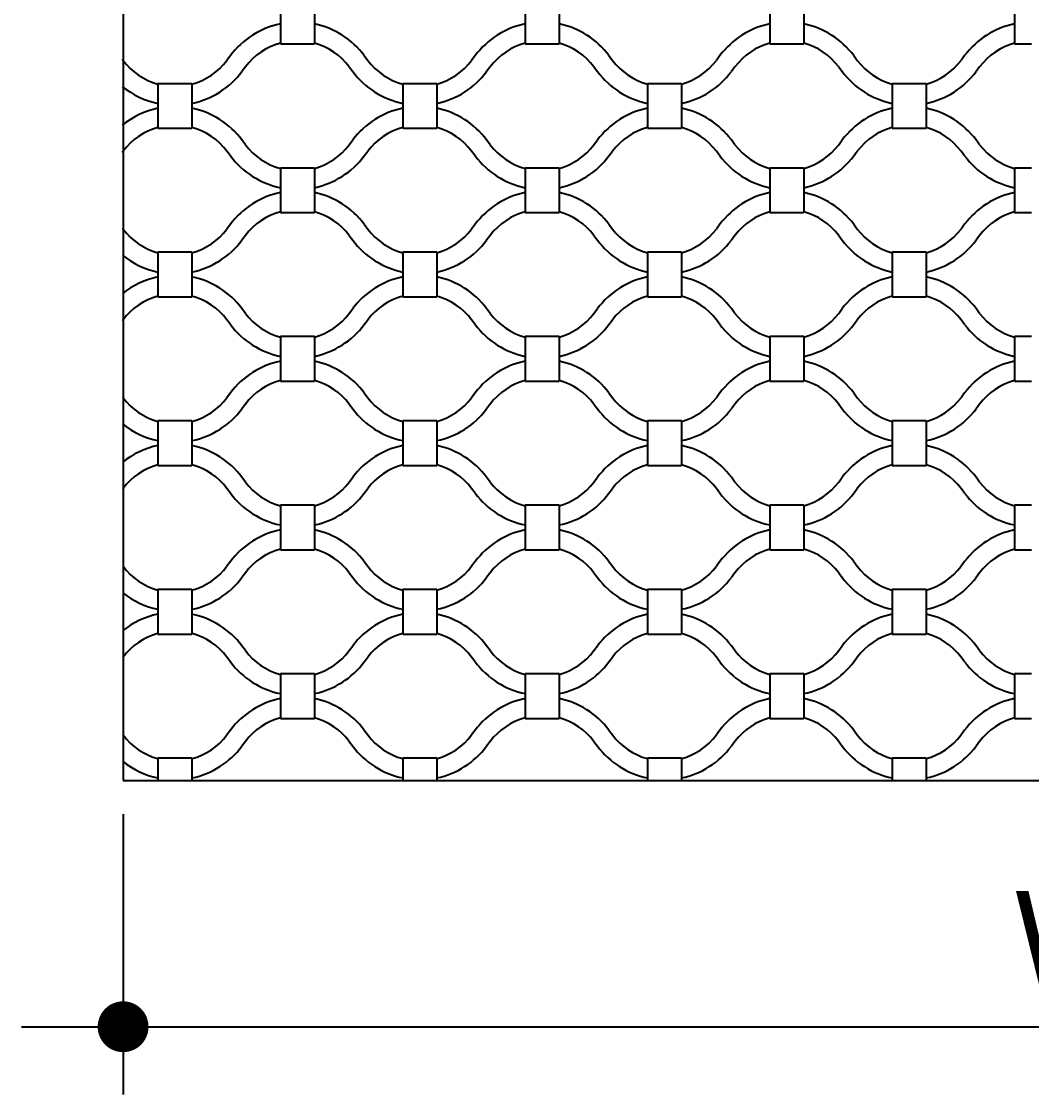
# Model space of a CAD drawing. Header units: millimetres. Extents: x -6941 to 136681, y 2065 to 58366.
# Drawn here: x 35449 to 38430, y 48297 to 51463 of the extents above; entities that cross this region are included whole.
import ezdxf

# ---------------------------------------------------------------- set-up
doc = ezdxf.new("R2010")
doc.units = ezdxf.units.MM
doc.header["$LTSCALE"] = 4
doc.header["$MEASUREMENT"] = 0
doc.layers.get('0').update_dxf_attribs({"linetype": 'CONTINUOUS'})
doc.layers.get('DEFPOINTS').update_dxf_attribs({"linetype": 'CONTINUOUS'})
doc.layers.add('A-DIMS', color=7, linetype='CONTINUOUS')
doc.layers.add('HAT', color=9, linetype='CONTINUOUS')
doc.styles.add('HY울릉도L', font='')
doc.styles.add('맑은고딕', font='malgun.ttf')
doc.styles.get('HY울릉도L').set_extended_font_data('DotumChe')
doc.dimstyles.new('CDIM', dxfattribs={"dimtxt": 3, "dimasz": 1.5, "dimexe": 2, "dimexo": 1, "dimgap": 1, "dimtad": 1, "dimdec": 0, "dimrnd": 0.5, "dimzin": 0, "dimdsep": 32, "dimlunit": 6, "dimtxsty": 'HY울릉도L', "dimblk1": '_CIDOT', "dimblk2": '_CIDOT', "dimsah": 1, "dimcen": 5.5, "dimclrd": 2, "dimclre": 2, "dimclrt": 7, "dimadec": 0, "dimazin": 0, "dimtfac": 1, "dimtdec": 0, "dimtix": 1, "dimtmove": 2, "dimatfit": 1, "dimldrblk": '_CIDOT', "dimfxl": 1, "dimtolj": 1, "dimtzin": 0, "dimlwd": -1, "dimarcsym": 0})

# ---------------------------------------------------------------- blocks, each defined once
blk = doc.blocks.new('_CIDOT')
at = {"color": 0, "linetype": 'ByBlock'}
blk.add_line((2, 0), (-1, 0), dxfattribs=at)
at = {"color": 0, "linetype": 'ByBlock', "const_width": 0.5}
blk.add_lwpolyline([(-0.25, 0, 1), (0.25, 0, 1)], format="xyb", close=True, dxfattribs=at)
blk = doc.blocks.new('*D31')
at = {"layer": 'A-DIMS', "lineweight": -2, "transparency": 16777216}
for p, q in [((35748.6, 49123.9), (35748.6, 48297.1)), ((41373, 49123.9), (41373, 48297.1))]:
    blk.add_line(p, q, dxfattribs=at)
at = {"layer": 'A-DIMS', "transparency": 16777216}
blk.add_line((35898.6, 48497.1), (41223, 48497.1), dxfattribs=at)
at = {"layer": 'DEFPOINTS', "color": 0, "transparency": 16777216}
for p in [(35748.6, 49223.9), (41373, 49223.9), (41373, 48497.1)]:
    blk.add_point(p, dxfattribs=at)
at = {"layer": 'A-DIMS', "transparency": 16777216, "xscale": 150, "yscale": 150, "zscale": 150, "rotation": 180}
blk.add_blockref('_CIDOT', (35748.6, 48497.1), dxfattribs=at)
at = {"layer": 'A-DIMS', "transparency": 16777216, "xscale": 150, "yscale": 150, "zscale": 150}
blk.add_blockref('_CIDOT', (41373, 48497.1), dxfattribs=at)
at = {"layer": 'A-DIMS', "color": 3, "transparency": 16777216, "insert": (38560.8, 48747.1), "char_height": 300, "attachment_point": 5, "style": '맑은고딕'}
blk.add_mtext('\\A1;W', dxfattribs=at)

msp = doc.modelspace()

# ---------------------------------------------------------------- linework, layer by layer
at = {"color": 3}
for p, q in [((35748.57, 54917.99), (35748.57, 49223.89)), ((35748.57, 49223.89), (41373.02, 49223.89))]:
    msp.add_line(p, q, dxfattribs=at)
at = {"layer": 'HAT'}
for p, q in [((36212.66, 51529.08), (36212.66, 51396.66)), ((36312.97, 51529.08), (36312.97, 51396.66)), ((36934.91, 51529.08), (36934.91, 51396.66)), ((37035.22, 51529.08), (37035.22, 51396.66)), ((37657.16, 51529.08), (37657.16, 51396.66)), ((37757.47, 51529.08), (37757.47, 51396.66)), ((38379.41, 51529.08), (38379.41, 51396.66)), ((36212.66, 51396.66), (36262.81, 51396.66)), ((36262.81, 51396.66), (36312.97, 51396.66)), ((36934.91, 51396.66), (36985.06, 51396.66)), ((36985.06, 51396.66), (37035.22, 51396.66)), ((37657.16, 51396.66), (37707.31, 51396.66)), ((37707.31, 51396.66), (37757.47, 51396.66)), ((38379.41, 51396.66), (38429.56, 51396.66)), ((35745.91, 51351.58), (35748.57, 51348.03)), ((36065.4, 51362.16), (36054.8, 51348.03)), ((36460.23, 51362.16), (36470.82, 51348.03)), ((36787.65, 51362.16), (36777.05, 51348.03)), ((37182.48, 51362.16), (37193.07, 51348.03)), ((37509.9, 51362.16), (37499.31, 51348.03)), ((37904.73, 51362.16), (37915.32, 51348.03)), ((38232.15, 51362.16), (38221.56, 51348.03)), ((36109.69, 51328.93), (36099.1, 51314.81)), ((36415.93, 51328.93), (36426.52, 51314.81)), ((36831.95, 51328.93), (36821.35, 51314.81)), ((37138.18, 51328.93), (37148.77, 51314.81)), ((37554.2, 51328.93), (37543.6, 51314.81)), ((37860.43, 51328.93), (37871.02, 51314.81)), ((38276.45, 51328.93), (38265.85, 51314.81)), ((35851.53, 51280.3), (35851.53, 51214.1)), ((35851.53, 51280.3), (35951.84, 51280.3)), ((35951.84, 51280.3), (35951.84, 51214.1)), ((36573.78, 51280.3), (36573.78, 51214.1)), ((36573.78, 51280.3), (36674.09, 51280.3)), ((36674.09, 51280.3), (36674.09, 51214.1)), ((37296.03, 51280.3), (37296.03, 51214.1)), ((37296.03, 51280.3), (37396.34, 51280.3)), ((37396.34, 51280.3), (37396.34, 51214.1)), ((38018.28, 51280.3), (38018.28, 51214.1)), ((38018.28, 51280.3), (38118.6, 51280.3)), ((38118.6, 51280.3), (38118.6, 51214.1)), ((35851.53, 51214.1), (35851.53, 51147.89)), ((35951.84, 51214.1), (35951.84, 51147.89)), ((36573.78, 51214.1), (36573.78, 51147.89)), ((36674.09, 51214.1), (36674.09, 51147.89)), ((37296.03, 51214.1), (37296.03, 51147.89)), ((37396.34, 51214.1), (37396.34, 51147.89)), ((38018.28, 51214.1), (38018.28, 51147.89)), ((38118.6, 51214.1), (38118.6, 51147.89)), ((35851.53, 51147.89), (35951.84, 51147.89)), ((36573.78, 51147.89), (36674.09, 51147.89)), ((37296.03, 51147.89), (37396.34, 51147.89)), ((38018.28, 51147.89), (38118.6, 51147.89)), ((36109.69, 51099.26), (36099.1, 51113.38)), ((36415.93, 51099.26), (36426.52, 51113.38)), ((36831.95, 51099.26), (36821.35, 51113.38)), ((37138.18, 51099.26), (37148.77, 51113.38)), ((37554.2, 51099.26), (37543.6, 51113.38)), ((37860.43, 51099.26), (37871.02, 51113.38)), ((38276.45, 51099.26), (38265.85, 51113.38)), ((35746.25, 51077.07), (35748.57, 51080.16)), ((36065.4, 51066.03), (36054.8, 51080.16)), ((36460.23, 51066.03), (36470.82, 51080.16)), ((36787.65, 51066.03), (36777.05, 51080.16)), ((37182.48, 51066.03), (37193.07, 51080.16)), ((37509.9, 51066.03), (37499.31, 51080.16)), ((37904.73, 51066.03), (37915.32, 51080.16)), ((38232.15, 51066.03), (38221.56, 51080.16)), ((36212.66, 51031.53), (36212.66, 50899.11)), ((36212.66, 51031.53), (36262.81, 51031.53)), ((36262.81, 51031.53), (36312.97, 51031.53)), ((36312.97, 51031.53), (36312.97, 50899.11)), ((36934.91, 51031.53), (36934.91, 50899.11)), ((36934.91, 51031.53), (36985.06, 51031.53)), ((36985.06, 51031.53), (37035.22, 51031.53)), ((37035.22, 51031.53), (37035.22, 50899.11)), ((37657.16, 51031.53), (37657.16, 50899.11)), ((37657.16, 51031.53), (37707.31, 51031.53)), ((37707.31, 51031.53), (37757.47, 51031.53)), ((37757.47, 51031.53), (37757.47, 50899.11)), ((38379.41, 51031.53), (38379.41, 50899.11)), ((38379.41, 51031.53), (38429.56, 51031.53)), ((36212.66, 50899.11), (36262.81, 50899.11)), ((36262.81, 50899.11), (36312.97, 50899.11)), ((36934.91, 50899.11), (36985.06, 50899.11)), ((36985.06, 50899.11), (37035.22, 50899.11)), ((37657.16, 50899.11), (37707.31, 50899.11)), ((37707.31, 50899.11), (37757.47, 50899.11)), ((38379.41, 50899.11), (38429.56, 50899.11)), ((35746.53, 50853.2), (35748.57, 50850.48)), ((36065.4, 50864.61), (36054.8, 50850.48)), ((36460.23, 50864.61), (36470.82, 50850.48)), ((36787.65, 50864.61), (36777.05, 50850.48)), ((37182.48, 50864.61), (37193.07, 50850.48)), ((37509.9, 50864.61), (37499.31, 50850.48)), ((37904.73, 50864.61), (37915.32, 50850.48)), ((38232.15, 50864.61), (38221.56, 50850.48)), ((36109.69, 50831.38), (36099.1, 50817.26)), ((36415.93, 50831.38), (36426.52, 50817.26)), ((36831.95, 50831.38), (36821.35, 50817.26)), ((37138.18, 50831.38), (37148.77, 50817.26)), ((37554.2, 50831.38), (37543.6, 50817.26)), ((37860.43, 50831.38), (37871.02, 50817.26)), ((38276.45, 50831.38), (38265.85, 50817.26)), ((35851.53, 50782.75), (35851.53, 50716.54)), ((35851.53, 50782.75), (35951.84, 50782.75)), ((35951.84, 50782.75), (35951.84, 50716.54)), ((36573.78, 50782.75), (36573.78, 50716.54)), ((36573.78, 50782.75), (36674.09, 50782.75)), ((36674.09, 50782.75), (36674.09, 50716.54)), ((37296.03, 50782.75), (37296.03, 50716.54)), ((37296.03, 50782.75), (37396.34, 50782.75)), ((37396.34, 50782.75), (37396.34, 50716.54)), ((38018.28, 50782.75), (38018.28, 50716.54)), ((38018.28, 50782.75), (38118.6, 50782.75)), ((38118.6, 50782.75), (38118.6, 50716.54)), ((35851.53, 50716.54), (35851.53, 50650.34)), ((35951.84, 50716.54), (35951.84, 50650.34)), ((36573.78, 50716.54), (36573.78, 50650.34)), ((36674.09, 50716.54), (36674.09, 50650.34)), ((37296.03, 50716.54), (37296.03, 50650.34)), ((37396.34, 50716.54), (37396.34, 50650.34)), ((38018.28, 50716.54), (38018.28, 50650.34)), ((38118.6, 50716.54), (38118.6, 50650.34)), ((35851.53, 50650.34), (35951.84, 50650.34)), ((36573.78, 50650.34), (36674.09, 50650.34)), ((37296.03, 50650.34), (37396.34, 50650.34)), ((38018.28, 50650.34), (38118.6, 50650.34)), ((36109.69, 50601.71), (36099.1, 50615.83)), ((36415.93, 50601.71), (36426.52, 50615.83)), ((36831.95, 50601.71), (36821.35, 50615.83)), ((37138.18, 50601.71), (37148.77, 50615.83)), ((37554.2, 50601.71), (37543.6, 50615.83)), ((37860.43, 50601.71), (37871.02, 50615.83)), ((38276.45, 50601.71), (38265.85, 50615.83)), ((35746.87, 50580.35), (35748.57, 50582.61)), ((36065.4, 50568.48), (36054.8, 50582.61)), ((36460.23, 50568.48), (36470.82, 50582.61)), ((36787.65, 50568.48), (36777.05, 50582.61)), ((37182.48, 50568.48), (37193.07, 50582.61)), ((37509.9, 50568.48), (37499.31, 50582.61)), ((37904.73, 50568.48), (37915.32, 50582.61)), ((38232.15, 50568.48), (38221.56, 50582.61)), ((36212.66, 50533.98), (36212.66, 50401.56)), ((36212.66, 50533.98), (36262.81, 50533.98)), ((36262.81, 50533.98), (36312.97, 50533.98)), ((36312.97, 50533.98), (36312.97, 50401.56)), ((36934.91, 50533.98), (36934.91, 50401.56)), ((36934.91, 50533.98), (36985.06, 50533.98)), ((36985.06, 50533.98), (37035.22, 50533.98)), ((37035.22, 50533.98), (37035.22, 50401.56)), ((37657.16, 50533.98), (37657.16, 50401.56)), ((37657.16, 50533.98), (37707.31, 50533.98)), ((37707.31, 50533.98), (37757.47, 50533.98)), ((37757.47, 50533.98), (37757.47, 50401.56)), ((38379.41, 50533.98), (38379.41, 50401.56)), ((38379.41, 50533.98), (38429.56, 50533.98)), ((36212.66, 50401.56), (36262.81, 50401.56)), ((36262.81, 50401.56), (36312.97, 50401.56)), ((36934.91, 50401.56), (36985.06, 50401.56)), ((36985.06, 50401.56), (37035.22, 50401.56)), ((37657.16, 50401.56), (37707.31, 50401.56)), ((37707.31, 50401.56), (37757.47, 50401.56)), ((38379.41, 50401.56), (38429.56, 50401.56)), ((35747.16, 50354.82), (35748.57, 50352.93)), ((36065.4, 50367.06), (36054.8, 50352.93)), ((36460.23, 50367.06), (36470.82, 50352.93)), ((36787.65, 50367.06), (36777.05, 50352.93)), ((37182.48, 50367.06), (37193.07, 50352.93)), ((37509.9, 50367.06), (37499.31, 50352.93)), ((37904.73, 50367.06), (37915.32, 50352.93)), ((38232.15, 50367.06), (38221.56, 50352.93)), ((36109.69, 50333.83), (36099.1, 50319.71)), ((36415.93, 50333.83), (36426.52, 50319.71)), ((36831.95, 50333.83), (36821.35, 50319.71)), ((37138.18, 50333.83), (37148.77, 50319.71)), ((37554.2, 50333.83), (37543.6, 50319.71)), ((37860.43, 50333.83), (37871.02, 50319.71)), ((38276.45, 50333.83), (38265.85, 50319.71)), ((35851.53, 50285.2), (35851.53, 50218.99)), ((35851.53, 50285.2), (35951.84, 50285.2)), ((35951.84, 50285.2), (35951.84, 50218.99)), ((36573.78, 50285.2), (36573.78, 50218.99)), ((36573.78, 50285.2), (36674.09, 50285.2)), ((36674.09, 50285.2), (36674.09, 50218.99)), ((37296.03, 50285.2), (37296.03, 50218.99)), ((37296.03, 50285.2), (37396.34, 50285.2)), ((37396.34, 50285.2), (37396.34, 50218.99)), ((38018.28, 50285.2), (38018.28, 50218.99)), ((38018.28, 50285.2), (38118.6, 50285.2)), ((38118.6, 50285.2), (38118.6, 50218.99)), ((35851.53, 50218.99), (35851.53, 50152.79)), ((35951.84, 50218.99), (35951.84, 50152.79)), ((36573.78, 50218.99), (36573.78, 50152.79)), ((36674.09, 50218.99), (36674.09, 50152.79)), ((37296.03, 50218.99), (37296.03, 50152.79)), ((37396.34, 50218.99), (37396.34, 50152.79)), ((38018.28, 50218.99), (38018.28, 50152.79)), ((38118.6, 50218.99), (38118.6, 50152.79)), ((35851.53, 50152.79), (35951.84, 50152.79)), ((36573.78, 50152.79), (36674.09, 50152.79)), ((37296.03, 50152.79), (37396.34, 50152.79)), ((38018.28, 50152.79), (38118.6, 50152.79)), ((36109.69, 50104.16), (36099.1, 50118.28)), ((36415.93, 50104.16), (36426.52, 50118.28)), ((36831.95, 50104.16), (36821.35, 50118.28)), ((37138.18, 50104.16), (37148.77, 50118.28)), ((37554.2, 50104.16), (37543.6, 50118.28)), ((37860.43, 50104.16), (37871.02, 50118.28)), ((38276.45, 50104.16), (38265.85, 50118.28)), ((35747.49, 50083.62), (35748.57, 50085.06)), ((36065.4, 50070.93), (36054.8, 50085.06)), ((36460.23, 50070.93), (36470.82, 50085.06)), ((36787.65, 50070.93), (36777.05, 50085.06)), ((37182.48, 50070.93), (37193.07, 50085.06)), ((37509.9, 50070.93), (37499.31, 50085.06)), ((37904.73, 50070.93), (37915.32, 50085.06)), ((38232.15, 50070.93), (38221.56, 50085.06)), ((36212.66, 50036.42), (36212.66, 49904.01)), ((36212.66, 50036.42), (36262.81, 50036.42)), ((36262.81, 50036.42), (36312.97, 50036.42)), ((36312.97, 50036.42), (36312.97, 49904.01)), ((36934.91, 50036.42), (36934.91, 49904.01)), ((36934.91, 50036.42), (36985.06, 50036.42)), ((36985.06, 50036.42), (37035.22, 50036.42)), ((37035.22, 50036.42), (37035.22, 49904.01)), ((37657.16, 50036.42), (37657.16, 49904.01)), ((37657.16, 50036.42), (37707.31, 50036.42)), ((37707.31, 50036.42), (37757.47, 50036.42)), ((37757.47, 50036.42), (37757.47, 49904.01)), ((38379.41, 50036.42), (38379.41, 49904.01)), ((38379.41, 50036.42), (38429.56, 50036.42)), ((36212.66, 49904.01), (36262.81, 49904.01)), ((36262.81, 49904.01), (36312.97, 49904.01)), ((36934.91, 49904.01), (36985.06, 49904.01)), ((36985.06, 49904.01), (37035.22, 49904.01)), ((37657.16, 49904.01), (37707.31, 49904.01)), ((37707.31, 49904.01), (37757.47, 49904.01)), ((38379.41, 49904.01), (38429.56, 49904.01)), ((36065.4, 49869.5), (36054.8, 49855.38)), ((36460.23, 49869.5), (36470.82, 49855.38)), ((36787.65, 49869.5), (36777.05, 49855.38)), ((37182.48, 49869.5), (37193.07, 49855.38)), ((37509.9, 49869.5), (37499.31, 49855.38)), ((37904.73, 49869.5), (37915.32, 49855.38)), ((38232.15, 49869.5), (38221.56, 49855.38)), ((36109.69, 49836.28), (36099.1, 49822.16)), ((36415.93, 49836.28), (36426.52, 49822.16)), ((36831.95, 49836.28), (36821.35, 49822.16)), ((37138.18, 49836.28), (37148.77, 49822.16)), ((37554.2, 49836.28), (37543.6, 49822.16)), ((37860.43, 49836.28), (37871.02, 49822.16)), ((38276.45, 49836.28), (38265.85, 49822.16)), ((35851.53, 49787.65), (35851.53, 49721.44)), ((35851.53, 49787.65), (35951.84, 49787.65)), ((35951.84, 49787.65), (35951.84, 49721.44)), ((36573.78, 49787.65), (36573.78, 49721.44)), ((36573.78, 49787.65), (36674.09, 49787.65)), ((36674.09, 49787.65), (36674.09, 49721.44)), ((37296.03, 49787.65), (37296.03, 49721.44)), ((37296.03, 49787.65), (37396.34, 49787.65)), ((37396.34, 49787.65), (37396.34, 49721.44)), ((38018.28, 49787.65), (38018.28, 49721.44)), ((38018.28, 49787.65), (38118.6, 49787.65)), ((38118.6, 49787.65), (38118.6, 49721.44)), ((35851.53, 49721.44), (35851.53, 49655.24)), ((35951.84, 49721.44), (35951.84, 49655.24)), ((36573.78, 49721.44), (36573.78, 49655.24)), ((36674.09, 49721.44), (36674.09, 49655.24)), ((37296.03, 49721.44), (37296.03, 49655.24)), ((37396.34, 49721.44), (37396.34, 49655.24)), ((38018.28, 49721.44), (38018.28, 49655.24)), ((38118.6, 49721.44), (38118.6, 49655.24)), ((35851.53, 49655.24), (35951.84, 49655.24)), ((36573.78, 49655.24), (36674.09, 49655.24)), ((37296.03, 49655.24), (37396.34, 49655.24)), ((38018.28, 49655.24), (38118.6, 49655.24)), ((36109.69, 49606.61), (36099.1, 49620.73)), ((36415.93, 49606.61), (36426.52, 49620.73)), ((36831.95, 49606.61), (36821.35, 49620.73)), ((37138.18, 49606.61), (37148.77, 49620.73)), ((37554.2, 49606.61), (37543.6, 49620.73)), ((37860.43, 49606.61), (37871.02, 49620.73)), ((38276.45, 49606.61), (38265.85, 49620.73)), ((36065.4, 49573.38), (36054.8, 49587.51)), ((36460.23, 49573.38), (36470.82, 49587.51)), ((36787.65, 49573.38), (36777.05, 49587.51)), ((37182.48, 49573.38), (37193.07, 49587.51)), ((37509.9, 49573.38), (37499.31, 49587.51)), ((37904.73, 49573.38), (37915.32, 49587.51)), ((38232.15, 49573.38), (38221.56, 49587.51)), ((36212.66, 49538.87), (36212.66, 49406.46)), ((36212.66, 49538.87), (36262.81, 49538.87)), ((36262.81, 49538.87), (36312.97, 49538.87)), ((36312.97, 49538.87), (36312.97, 49406.46)), ((36934.91, 49538.87), (36934.91, 49406.46)), ((36934.91, 49538.87), (36985.06, 49538.87)), ((36985.06, 49538.87), (37035.22, 49538.87)), ((37035.22, 49538.87), (37035.22, 49406.46)), ((37657.16, 49538.87), (37657.16, 49406.46)), ((37657.16, 49538.87), (37707.31, 49538.87)), ((37707.31, 49538.87), (37757.47, 49538.87)), ((37757.47, 49538.87), (37757.47, 49406.46)), ((38379.41, 49538.87), (38379.41, 49406.46)), ((38379.41, 49538.87), (38429.56, 49538.87)), ((36212.66, 49406.46), (36262.81, 49406.46)), ((36262.81, 49406.46), (36312.97, 49406.46)), ((36934.91, 49406.46), (36985.06, 49406.46)), ((36985.06, 49406.46), (37035.22, 49406.46)), ((37657.16, 49406.46), (37707.31, 49406.46)), ((37707.31, 49406.46), (37757.47, 49406.46)), ((38379.41, 49406.46), (38429.56, 49406.46)), ((36065.4, 49371.95), (36054.8, 49357.83)), ((36460.23, 49371.95), (36470.82, 49357.83)), ((36787.65, 49371.95), (36777.05, 49357.83)), ((37182.48, 49371.95), (37193.07, 49357.83)), ((37509.9, 49371.95), (37499.31, 49357.83)), ((37904.73, 49371.95), (37915.32, 49357.83)), ((38232.15, 49371.95), (38221.56, 49357.83)), ((36109.69, 49338.73), (36099.1, 49324.61)), ((36415.93, 49338.73), (36426.52, 49324.61)), ((36831.95, 49338.73), (36821.35, 49324.61)), ((37138.18, 49338.73), (37148.77, 49324.61)), ((37554.2, 49338.73), (37543.6, 49324.61)), ((37860.43, 49338.73), (37871.02, 49324.61)), ((38276.45, 49338.73), (38265.85, 49324.61)), ((35851.53, 49290.1), (35851.53, 49223.89)), ((35851.53, 49290.1), (35951.84, 49290.1)), ((35951.84, 49290.1), (35951.84, 49223.89)), ((36573.78, 49290.1), (36573.78, 49223.89)), ((36573.78, 49290.1), (36674.09, 49290.1)), ((36674.09, 49290.1), (36674.09, 49223.89)), ((37296.03, 49290.1), (37296.03, 49223.89)), ((37296.03, 49290.1), (37396.34, 49290.1)), ((37396.34, 49290.1), (37396.34, 49223.89)), ((38018.28, 49290.1), (38018.28, 49223.89)), ((38018.28, 49290.1), (38118.6, 49290.1)), ((38118.6, 49290.1), (38118.6, 49223.89))]:
    msp.add_line(p, q, dxfattribs=at)
for centre, radius, start, end in [((36262.81, 51214.1), 246.77, 101.7272, 143.1301), ((36262.81, 51214.1), 246.77, 36.8699, 78.27281), ((36985.06, 51214.1), 246.77, 101.7272, 143.1301), ((36985.06, 51214.1), 246.77, 36.8699, 78.27281), ((37707.31, 51214.1), 246.77, 101.7272, 143.1301), ((37707.31, 51214.1), 246.77, 36.8699, 78.27281), ((38429.56, 51214.1), 246.77, 101.7272, 143.1301), ((36262.81, 51214.1), 191.4, 105.19201, 143.1301), ((36262.81, 51214.1), 191.4, 36.8699, 74.808), ((36985.06, 51214.1), 191.4, 105.19201, 143.1301), ((36985.06, 51214.1), 191.4, 36.8699, 74.808), ((37707.31, 51214.1), 191.4, 105.19201, 143.1301), ((37707.31, 51214.1), 191.4, 36.8699, 74.808), ((38429.56, 51214.1), 191.4, 105.19201, 143.1301), ((35901.69, 51462.87), 191.4, 216.8699, 254.808), ((35901.69, 51462.87), 191.4, 285.19201, 323.1301), ((36623.94, 51462.87), 191.4, 216.8699, 254.808), ((36623.94, 51462.87), 191.4, 285.19201, 323.1301), ((37346.19, 51462.87), 191.4, 216.8699, 254.808), ((37346.19, 51462.87), 191.4, 285.19201, 323.1301), ((38068.44, 51462.87), 191.4, 216.8699, 254.808), ((38068.44, 51462.87), 191.4, 285.19201, 323.1301), ((35901.69, 51462.87), 246.77, 281.7272, 323.1301), ((36623.94, 51462.87), 246.77, 216.8699, 258.27281), ((36623.94, 51462.87), 246.77, 281.7272, 323.1301), ((37346.19, 51462.87), 246.77, 216.8699, 258.27281), ((37346.19, 51462.87), 246.77, 281.7272, 323.1301), ((38068.44, 51462.87), 246.77, 216.8699, 258.27281), ((38068.44, 51462.87), 246.77, 281.7272, 323.1301), ((35901.69, 51462.87), 246.77, 230.88697, 258.27281), ((35901.69, 50965.32), 246.77, 101.7272, 129.07029), ((35901.69, 50965.32), 246.77, 36.8699, 78.27281), ((36623.94, 50965.32), 246.77, 101.7272, 143.1301), ((36623.94, 50965.32), 246.77, 36.8699, 78.27281), ((37346.19, 50965.32), 246.77, 101.7272, 143.1301), ((37346.19, 50965.32), 246.77, 36.8699, 78.27281), ((38068.44, 50965.32), 246.77, 101.7272, 143.1301), ((38068.44, 50965.32), 246.77, 36.8699, 78.27281), ((35901.69, 50965.32), 191.4, 105.19201, 143.1301), ((35901.69, 50965.32), 191.4, 36.8699, 74.808), ((36623.94, 50965.32), 191.4, 105.19201, 143.1301), ((36623.94, 50965.32), 191.4, 36.8699, 74.808), ((37346.19, 50965.32), 191.4, 105.19201, 143.1301), ((37346.19, 50965.32), 191.4, 36.8699, 74.808), ((38068.44, 50965.32), 191.4, 105.19201, 143.1301), ((38068.44, 50965.32), 191.4, 36.8699, 74.808), ((36262.81, 51214.1), 191.4, 216.8699, 254.808), ((36262.81, 51214.1), 191.4, 285.19201, 323.1301), ((36985.06, 51214.1), 191.4, 216.8699, 254.808), ((36985.06, 51214.1), 191.4, 285.19201, 323.1301), ((37707.31, 51214.1), 191.4, 216.8699, 254.808), ((37707.31, 51214.1), 191.4, 285.19201, 323.1301), ((38429.56, 51214.1), 191.4, 216.8699, 254.808), ((36262.81, 51214.1), 246.77, 216.8699, 258.27281), ((36262.81, 51214.1), 246.77, 281.7272, 323.1301), ((36985.06, 51214.1), 246.77, 216.8699, 258.27281), ((36985.06, 51214.1), 246.77, 281.7272, 323.1301), ((37707.31, 51214.1), 246.77, 216.8699, 258.27281), ((37707.31, 51214.1), 246.77, 281.7272, 323.1301), ((38429.56, 51214.1), 246.77, 216.8699, 258.27281), ((36262.81, 50716.54), 246.77, 101.7272, 143.1301), ((36262.81, 50716.54), 246.77, 36.8699, 78.27281), ((36985.06, 50716.54), 246.77, 101.7272, 143.1301), ((36985.06, 50716.54), 246.77, 36.8699, 78.27281), ((37707.31, 50716.54), 246.77, 101.7272, 143.1301), ((37707.31, 50716.54), 246.77, 36.8699, 78.27281), ((38429.56, 50716.54), 246.77, 101.7272, 143.1301), ((36262.81, 50716.54), 191.4, 105.19201, 143.1301), ((36262.81, 50716.54), 191.4, 36.8699, 74.808), ((36985.06, 50716.54), 191.4, 105.19201, 143.1301), ((36985.06, 50716.54), 191.4, 36.8699, 74.808), ((37707.31, 50716.54), 191.4, 105.19201, 143.1301), ((37707.31, 50716.54), 191.4, 36.8699, 74.808), ((38429.56, 50716.54), 191.4, 105.19201, 143.1301), ((35901.69, 50965.32), 191.4, 216.8699, 254.808), ((35901.69, 50965.32), 191.4, 285.19201, 323.1301), ((36623.94, 50965.32), 191.4, 216.8699, 254.808), ((36623.94, 50965.32), 191.4, 285.19201, 323.1301), ((37346.19, 50965.32), 191.4, 216.8699, 254.808), ((37346.19, 50965.32), 191.4, 285.19201, 323.1301), ((38068.44, 50965.32), 191.4, 216.8699, 254.808), ((38068.44, 50965.32), 191.4, 285.19201, 323.1301), ((35901.69, 50965.32), 246.77, 281.7272, 323.1301), ((36623.94, 50965.32), 246.77, 216.8699, 258.27281), ((36623.94, 50965.32), 246.77, 281.7272, 323.1301), ((37346.19, 50965.32), 246.77, 216.8699, 258.27281), ((37346.19, 50965.32), 246.77, 281.7272, 323.1301), ((38068.44, 50965.32), 246.77, 216.8699, 258.27281), ((38068.44, 50965.32), 246.77, 281.7272, 323.1301), ((35901.69, 50965.32), 246.77, 231.0727, 258.27281), ((35901.69, 50467.77), 246.77, 101.7272, 128.88505), ((35901.69, 50467.77), 246.77, 36.8699, 78.27281), ((36623.94, 50467.77), 246.77, 101.7272, 143.1301), ((36623.94, 50467.77), 246.77, 36.8699, 78.27281), ((37346.19, 50467.77), 246.77, 101.7272, 143.1301), ((37346.19, 50467.77), 246.77, 36.8699, 78.27281), ((38068.44, 50467.77), 246.77, 101.7272, 143.1301), ((38068.44, 50467.77), 246.77, 36.8699, 78.27281), ((35901.69, 50467.77), 191.4, 105.19201, 143.1301), ((35901.69, 50467.77), 191.4, 36.8699, 74.808), ((36623.94, 50467.77), 191.4, 105.19201, 143.1301), ((36623.94, 50467.77), 191.4, 36.8699, 74.808), ((37346.19, 50467.77), 191.4, 105.19201, 143.1301), ((37346.19, 50467.77), 191.4, 36.8699, 74.808), ((38068.44, 50467.77), 191.4, 105.19201, 143.1301), ((38068.44, 50467.77), 191.4, 36.8699, 74.808), ((36262.81, 50716.54), 191.4, 216.8699, 254.808), ((36262.81, 50716.54), 191.4, 285.19201, 323.1301), ((36985.06, 50716.54), 191.4, 216.8699, 254.808), ((36985.06, 50716.54), 191.4, 285.19201, 323.1301), ((37707.31, 50716.54), 191.4, 216.8699, 254.808), ((37707.31, 50716.54), 191.4, 285.19201, 323.1301), ((38429.56, 50716.54), 191.4, 216.8699, 254.808), ((36262.81, 50716.54), 246.77, 216.8699, 258.27281), ((36262.81, 50716.54), 246.77, 281.7272, 323.1301), ((36985.06, 50716.54), 246.77, 216.8699, 258.27281), ((36985.06, 50716.54), 246.77, 281.7272, 323.1301), ((37707.31, 50716.54), 246.77, 216.8699, 258.27281), ((37707.31, 50716.54), 246.77, 281.7272, 323.1301), ((38429.56, 50716.54), 246.77, 216.8699, 258.27281), ((36262.81, 50218.99), 246.77, 101.7272, 143.1301), ((36262.81, 50218.99), 246.77, 36.8699, 78.27281), ((36985.06, 50218.99), 246.77, 101.7272, 143.1301), ((36985.06, 50218.99), 246.77, 36.8699, 78.27281), ((37707.31, 50218.99), 246.77, 101.7272, 143.1301), ((37707.31, 50218.99), 246.77, 36.8699, 78.27281), ((38429.56, 50218.99), 246.77, 101.7272, 143.1301), ((36262.81, 50218.99), 191.4, 105.19201, 143.1301), ((36262.81, 50218.99), 191.4, 36.8699, 74.808), ((36985.06, 50218.99), 191.4, 105.19201, 143.1301), ((36985.06, 50218.99), 191.4, 36.8699, 74.808), ((37707.31, 50218.99), 191.4, 105.19201, 143.1301), ((37707.31, 50218.99), 191.4, 36.8699, 74.808), ((38429.56, 50218.99), 191.4, 105.19201, 143.1301), ((35901.69, 50467.77), 191.4, 216.8699, 254.808), ((35901.69, 50467.77), 191.4, 285.19201, 323.1301), ((36623.94, 50467.77), 191.4, 216.8699, 254.808), ((36623.94, 50467.77), 191.4, 285.19201, 323.1301), ((37346.19, 50467.77), 191.4, 216.8699, 254.808), ((37346.19, 50467.77), 191.4, 285.19201, 323.1301), ((38068.44, 50467.77), 191.4, 216.8699, 254.808), ((38068.44, 50467.77), 191.4, 285.19201, 323.1301), ((35901.69, 50467.77), 246.77, 281.7272, 323.1301), ((36623.94, 50467.77), 246.77, 216.8699, 258.27281), ((36623.94, 50467.77), 246.77, 281.7272, 323.1301), ((37346.19, 50467.77), 246.77, 216.8699, 258.27281), ((37346.19, 50467.77), 246.77, 281.7272, 323.1301), ((38068.44, 50467.77), 246.77, 216.8699, 258.27281), ((38068.44, 50467.77), 246.77, 281.7272, 323.1301), ((35901.69, 50467.77), 246.77, 231.25794, 258.27281), ((35901.69, 49970.22), 246.77, 101.7272, 128.70029), ((35901.69, 49970.22), 246.77, 36.8699, 78.27281), ((36623.94, 49970.22), 246.77, 101.7272, 143.1301), ((36623.94, 49970.22), 246.77, 36.8699, 78.27281), ((37346.19, 49970.22), 246.77, 101.7272, 143.1301), ((37346.19, 49970.22), 246.77, 36.8699, 78.27281), ((38068.44, 49970.22), 246.77, 101.7272, 143.1301), ((38068.44, 49970.22), 246.77, 36.8699, 78.27281), ((35901.69, 49970.22), 191.4, 105.19201, 143.1301), ((35901.69, 49970.22), 191.4, 36.8699, 74.808), ((36623.94, 49970.22), 191.4, 105.19201, 143.1301), ((36623.94, 49970.22), 191.4, 36.8699, 74.808), ((37346.19, 49970.22), 191.4, 105.19201, 143.1301), ((37346.19, 49970.22), 191.4, 36.8699, 74.808), ((38068.44, 49970.22), 191.4, 105.19201, 143.1301), ((38068.44, 49970.22), 191.4, 36.8699, 74.808), ((36262.81, 50218.99), 191.4, 216.8699, 254.808), ((36262.81, 50218.99), 191.4, 285.19201, 323.1301), ((36985.06, 50218.99), 191.4, 216.8699, 254.808), ((36985.06, 50218.99), 191.4, 285.19201, 323.1301), ((37707.31, 50218.99), 191.4, 216.8699, 254.808), ((37707.31, 50218.99), 191.4, 285.19201, 323.1301), ((38429.56, 50218.99), 191.4, 216.8699, 254.808), ((36262.81, 50218.99), 246.77, 216.8699, 258.27281), ((36262.81, 50218.99), 246.77, 281.7272, 323.1301), ((36985.06, 50218.99), 246.77, 216.8699, 258.27281), ((36985.06, 50218.99), 246.77, 281.7272, 323.1301), ((37707.31, 50218.99), 246.77, 216.8699, 258.27281), ((37707.31, 50218.99), 246.77, 281.7272, 323.1301), ((38429.56, 50218.99), 246.77, 216.8699, 258.27281), ((36262.81, 49721.44), 246.77, 101.7272, 143.1301), ((36262.81, 49721.44), 246.77, 36.8699, 78.27281), ((36985.06, 49721.44), 246.77, 101.7272, 143.1301), ((36985.06, 49721.44), 246.77, 36.8699, 78.27281), ((37707.31, 49721.44), 246.77, 101.7272, 143.1301), ((37707.31, 49721.44), 246.77, 36.8699, 78.27281), ((38429.56, 49721.44), 246.77, 101.7272, 143.1301), ((36262.81, 49721.44), 191.4, 105.19201, 143.1301), ((36262.81, 49721.44), 191.4, 36.8699, 74.808), ((36985.06, 49721.44), 191.4, 105.19201, 143.1301), ((36985.06, 49721.44), 191.4, 36.8699, 74.808), ((37707.31, 49721.44), 191.4, 105.19201, 143.1301), ((37707.31, 49721.44), 191.4, 36.8699, 74.808), ((38429.56, 49721.44), 191.4, 105.19201, 143.1301), ((35901.69, 49970.22), 191.4, 216.8699, 254.808), ((35901.69, 49970.22), 191.4, 285.19201, 323.1301), ((36623.94, 49970.22), 191.4, 216.8699, 254.808), ((36623.94, 49970.22), 191.4, 285.19201, 323.1301), ((37346.19, 49970.22), 191.4, 216.8699, 254.808), ((37346.19, 49970.22), 191.4, 285.19201, 323.1301), ((38068.44, 49970.22), 191.4, 216.8699, 254.808), ((38068.44, 49970.22), 191.4, 285.19201, 323.1301), ((35901.69, 49970.22), 246.77, 281.7272, 323.1301), ((36623.94, 49970.22), 246.77, 216.8699, 258.27281), ((36623.94, 49970.22), 246.77, 281.7272, 323.1301), ((37346.19, 49970.22), 246.77, 216.8699, 258.27281), ((37346.19, 49970.22), 246.77, 281.7272, 323.1301), ((38068.44, 49970.22), 246.77, 216.8699, 258.27281), ((38068.44, 49970.22), 246.77, 281.7272, 323.1301), ((35901.69, 49970.22), 246.77, 231.4427, 258.27281), ((35901.69, 49472.67), 246.77, 101.7272, 128.516), ((35901.69, 49472.67), 246.77, 36.8699, 78.27281), ((36623.94, 49472.67), 246.77, 101.7272, 143.1301), ((36623.94, 49472.67), 246.77, 36.8699, 78.27281), ((37346.19, 49472.67), 246.77, 101.7272, 143.1301), ((37346.19, 49472.67), 246.77, 36.8699, 78.27281), ((38068.44, 49472.67), 246.77, 101.7272, 143.1301), ((38068.44, 49472.67), 246.77, 36.8699, 78.27281), ((35901.69, 49472.67), 191.4, 105.19201, 143.1301), ((35901.69, 49472.67), 191.4, 36.8699, 74.808), ((36623.94, 49472.67), 191.4, 105.19201, 143.1301), ((36623.94, 49472.67), 191.4, 36.8699, 74.808), ((37346.19, 49472.67), 191.4, 105.19201, 143.1301), ((37346.19, 49472.67), 191.4, 36.8699, 74.808), ((38068.44, 49472.67), 191.4, 105.19201, 143.1301), ((38068.44, 49472.67), 191.4, 36.8699, 74.808), ((36262.81, 49721.44), 191.4, 216.8699, 254.808), ((36262.81, 49721.44), 191.4, 285.19201, 323.1301), ((36985.06, 49721.44), 191.4, 216.8699, 254.808), ((36985.06, 49721.44), 191.4, 285.19201, 323.1301), ((37707.31, 49721.44), 191.4, 216.8699, 254.808), ((37707.31, 49721.44), 191.4, 285.19201, 323.1301), ((38429.56, 49721.44), 191.4, 216.8699, 254.808), ((36262.81, 49721.44), 246.77, 216.8699, 258.27281), ((36262.81, 49721.44), 246.77, 281.7272, 323.1301), ((36985.06, 49721.44), 246.77, 216.8699, 258.27281), ((36985.06, 49721.44), 246.77, 281.7272, 323.1301), ((37707.31, 49721.44), 246.77, 216.8699, 258.27281), ((37707.31, 49721.44), 246.77, 281.7272, 323.1301), ((38429.56, 49721.44), 246.77, 216.8699, 258.27281), ((36262.81, 49223.89), 246.77, 101.7272, 143.1301), ((36262.81, 49223.89), 246.77, 36.8699, 78.27281), ((36985.06, 49223.89), 246.77, 101.7272, 143.1301), ((36985.06, 49223.89), 246.77, 36.8699, 78.27281), ((37707.31, 49223.89), 246.77, 101.7272, 143.1301), ((37707.31, 49223.89), 246.77, 36.8699, 78.27281), ((38429.56, 49223.89), 246.77, 101.7272, 143.1301), ((36262.81, 49223.89), 191.4, 105.19201, 143.1301), ((36262.81, 49223.89), 191.4, 36.8699, 74.808), ((36985.06, 49223.89), 191.4, 105.19201, 143.1301), ((36985.06, 49223.89), 191.4, 36.8699, 74.808), ((37707.31, 49223.89), 191.4, 105.19201, 143.1301), ((37707.31, 49223.89), 191.4, 36.8699, 74.808), ((38429.56, 49223.89), 191.4, 105.19201, 143.1301), ((35901.69, 49472.67), 191.4, 216.8699, 254.808), ((35901.69, 49472.67), 191.4, 285.19201, 323.1301), ((36623.94, 49472.67), 191.4, 216.8699, 254.808), ((36623.94, 49472.67), 191.4, 285.19201, 323.1301), ((37346.19, 49472.67), 191.4, 216.8699, 254.808), ((37346.19, 49472.67), 191.4, 285.19201, 323.1301), ((38068.44, 49472.67), 191.4, 216.8699, 254.808), ((38068.44, 49472.67), 191.4, 285.19201, 323.1301), ((35901.69, 49472.67), 246.77, 281.7272, 323.1301), ((36623.94, 49472.67), 246.77, 216.8699, 258.27281), ((36623.94, 49472.67), 246.77, 281.7272, 323.1301), ((37346.19, 49472.67), 246.77, 216.8699, 258.27281), ((37346.19, 49472.67), 246.77, 281.7272, 323.1301), ((38068.44, 49472.67), 246.77, 216.8699, 258.27281), ((38068.44, 49472.67), 246.77, 281.7272, 323.1301), ((35901.69, 49472.67), 246.77, 231.62699, 258.27281)]:
    msp.add_arc(centre, radius, start, end, dxfattribs=at)

# ---------------------------------------------------------------- dimensions: what is measured, and where the dimension line sits
at = {"layer": 'A-DIMS'}
dim = msp.add_linear_dim(base=(41373.02, 48497.06), p1=(35748.57, 49223.89), p2=(41373.02, 49223.89), text='W', dimstyle='CDIM', override={"dimscale": 100, "dimtxsty": '맑은고딕', "dimclrd": 256, "dimclre": 256, "dimclrt": 3}, dxfattribs=at)
dim.commit()
dim.dimension.update_dxf_attribs({"geometry": '*D31', "text_midpoint": (38560.79, 48747.06)})

doc.saveas('drawing.dxf')
